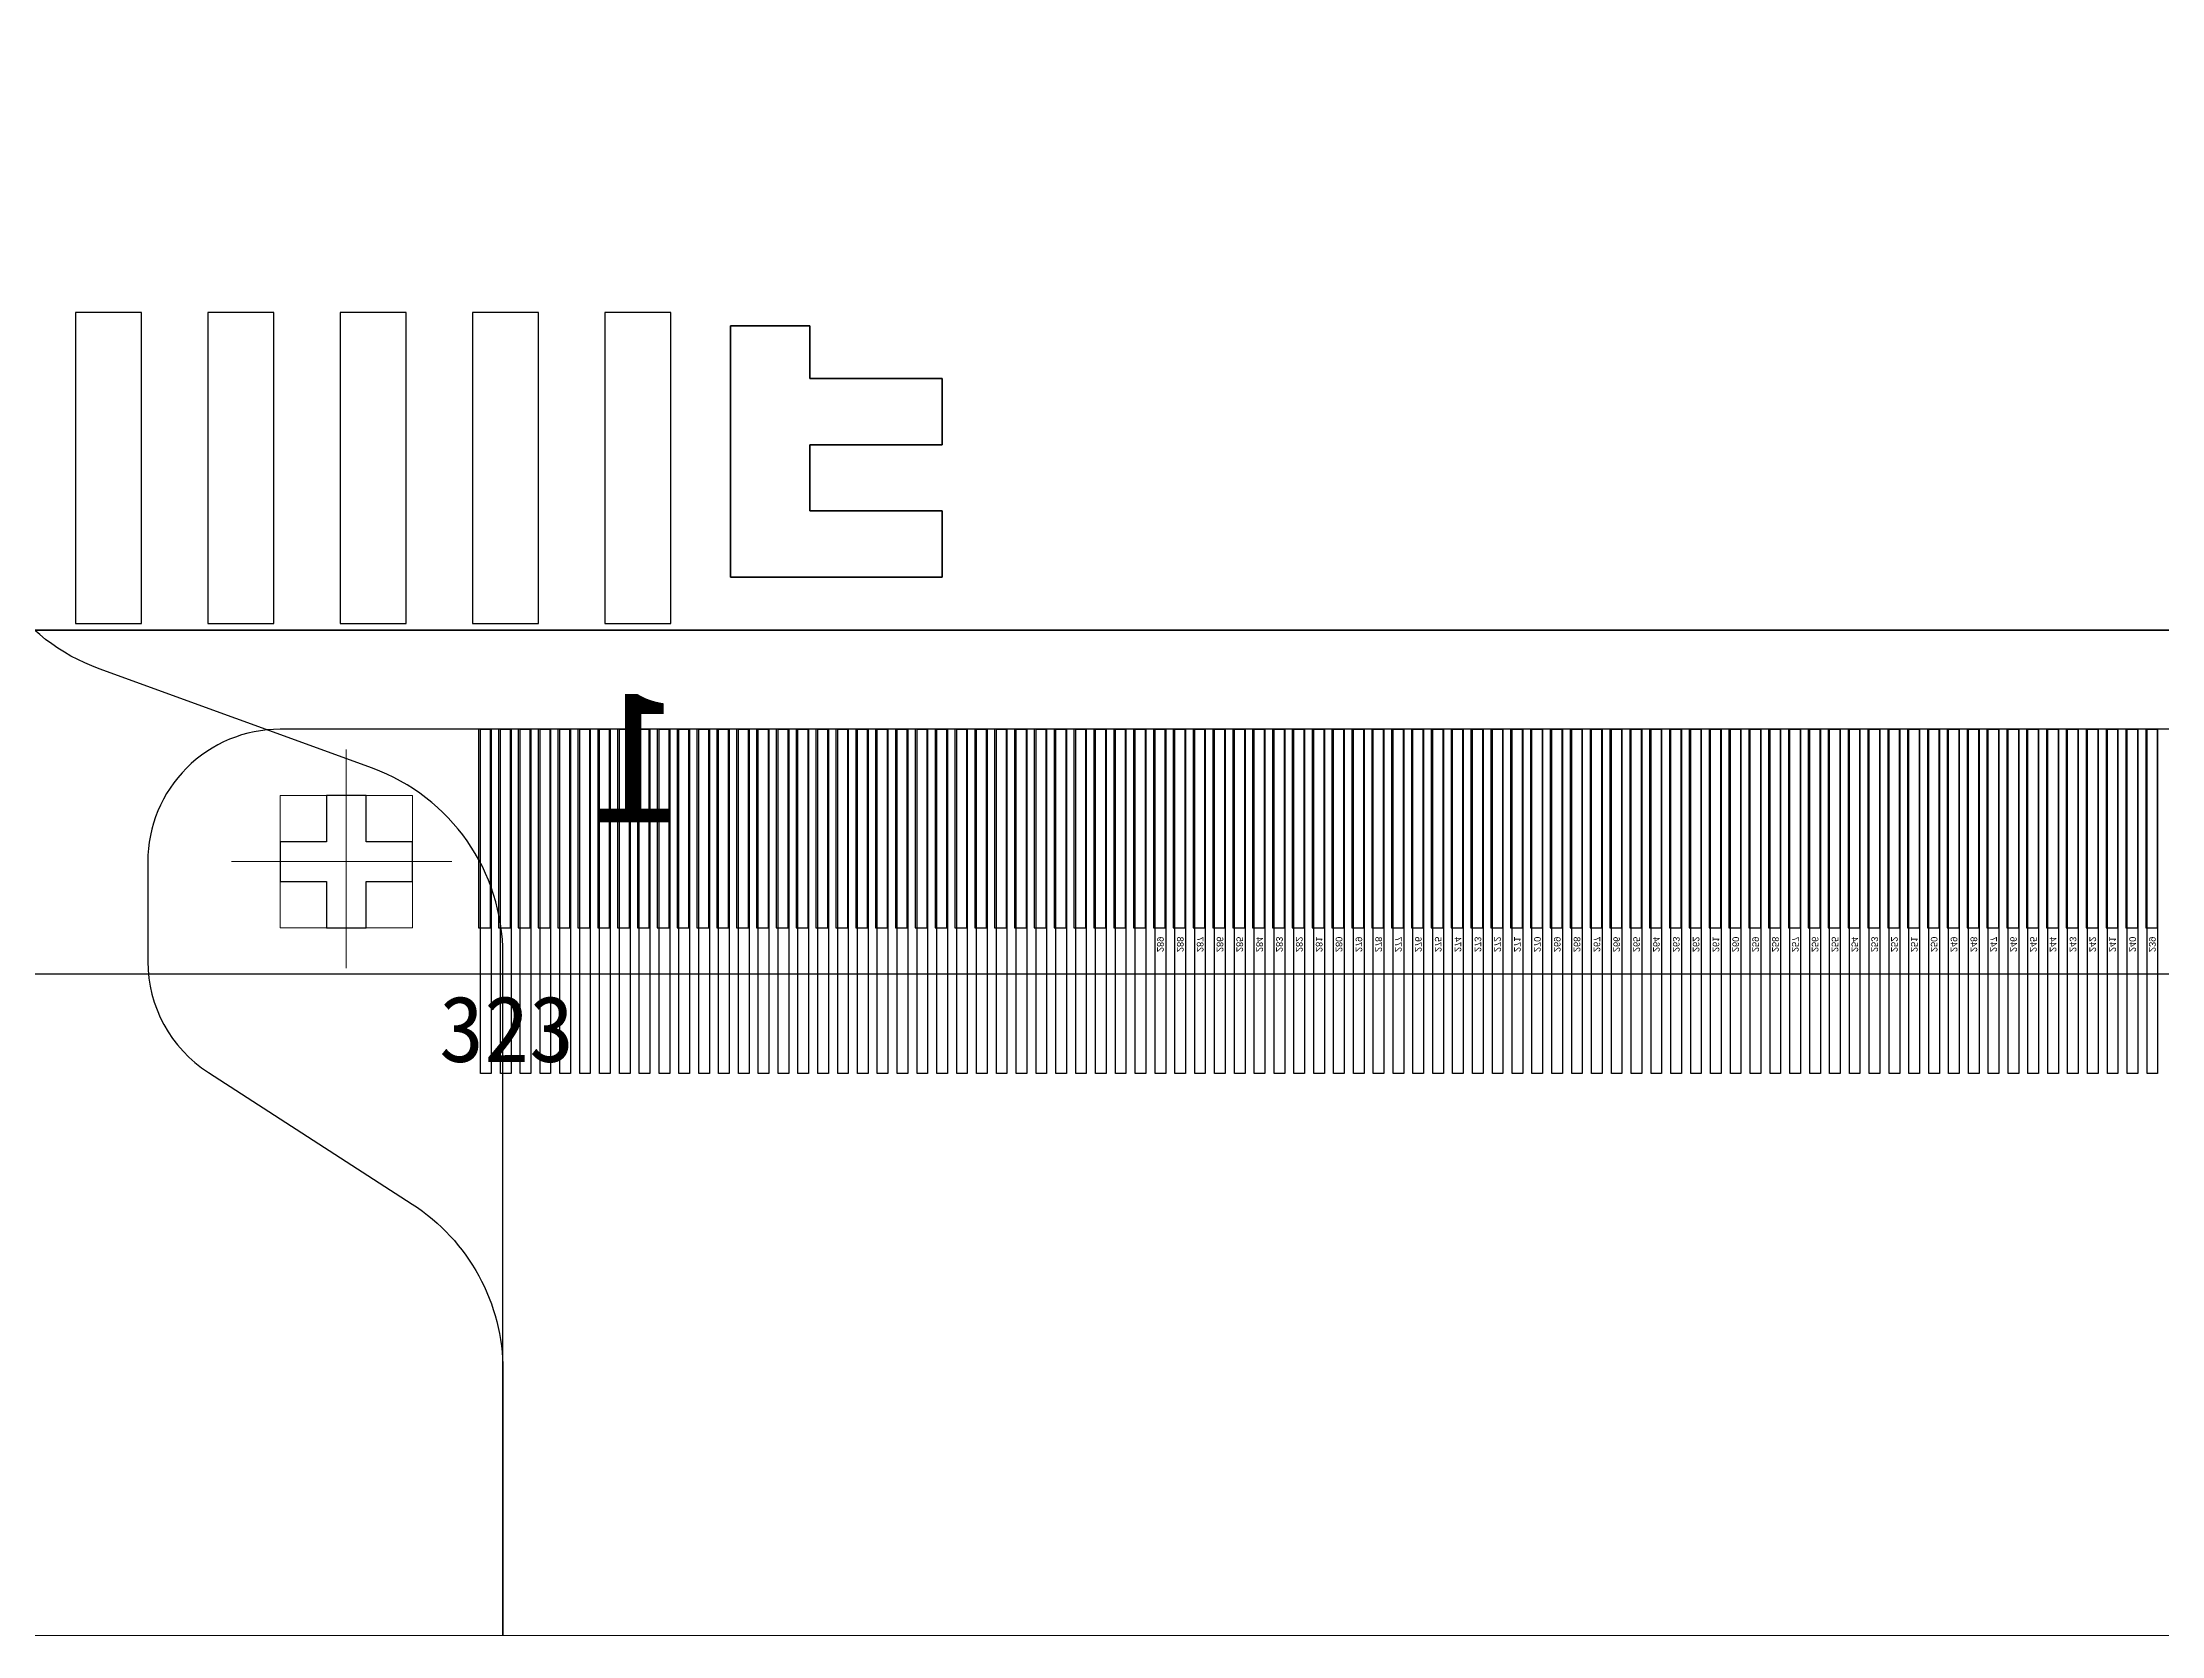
# Model space of a CAD drawing. Header units: inches. Extents: x 1765 to 5217, y -1519 to 441.
# Drawn here: x 4182.187 to 4185.391, y -762.959 to -760.55 of the extents above; entities that cross this region are included whole.
import ezdxf
from ezdxf.enums import TextEntityAlignment as Align

# ---------------------------------------------------------------- set-up
doc = ezdxf.new("R2010")
doc.units = ezdxf.units.IN
doc.header["$MEASUREMENT"] = 0
doc.layers.add('DIM', color=3, linetype='Continuous', lineweight=15)
doc.layers.add('尺寸标注', color=7, linetype='Continuous', lineweight=0)
doc.styles.add('MBC_Arial_Font', font='arial.ttf', dxfattribs={"width": 0.8})

# ---------------------------------------------------------------- blocks, each defined once
blk = doc.blocks.new('mark')
at = {"layer": '尺寸标注', "color": 1}
for p, q in [((3641.1385, 1398.7947), (3641.1385, 1398.4644)), ((3640.9791, 1398.6255), (3641.3121, 1398.6255))]:
    blk.add_line(p, q, dxfattribs=at)
at = {"layer": '尺寸标注', "color": 2}
for points in [[(3641.0385, 1398.7255), (3641.1085, 1398.7255), (3641.1085, 1398.6555), (3641.0385, 1398.6555)], [(3641.1685, 1398.7255), (3641.2385, 1398.7255), (3641.2385, 1398.6555), (3641.1685, 1398.6555)], [(3641.0385, 1398.5955), (3641.1085, 1398.5955), (3641.1085, 1398.5255), (3641.0385, 1398.5255)], [(3641.1685, 1398.5955), (3641.2385, 1398.5955), (3641.2385, 1398.5255), (3641.1685, 1398.5255)]]:
    blk.add_lwpolyline(points, close=True, dxfattribs=at)

msp = doc.modelspace()

# ---------------------------------------------------------------- linework, layer by layer
msp.add_lwpolyline([(4205.0793, -727.2435), (4205.0793, -752.9585, -0.414214), (4196.0793, -761.9585), (4179.2923, -761.9585, -0.414214), (4170.2923, -752.9585), (4170.2923, -727.2435, -0.414214), (4178.7123, -718.8235), (4196.6593, -718.8235, -0.414214)], format="xyb", close=True)
at = {"color": 2}
msp.add_lwpolyline([(4205.0793, -727.2435), (4205.0793, -752.9585, -0.414214), (4196.0793, -761.9585), (4179.2923, -761.9585, -0.414214), (4170.2923, -752.9585), (4170.2923, -727.2435, -0.414214), (4178.7123, -718.8235), (4196.6593, -718.8235, -0.414214)], format="xyb", close=True, dxfattribs=at)
for points in [[(4182.8837, -762.9585), (4182.8837, -761.9294, 0.315299), (4182.6863, -761.6475), (4182.2732, -761.4971, -0.315299), (4182.0758, -761.2152), (4182.0758, -757.8079, 0.263643), (4181.93, -757.5505), (4180.5381, -756.7168, -0.263643), (4180.4408, -756.5452), (4180.4408, -754.4512, -0.414214), (4180.6408, -754.2512), (4194.7308, -754.2512, -0.414214), (4194.9308, -754.4512), (4194.9308, -756.5452, -0.263643), (4194.8336, -756.7168), (4193.4417, -757.5505, 0.263643), (4193.2958, -757.8079), (4193.2958, -761.2152, -0.315299), (4193.0984, -761.4971), (4192.6854, -761.6475, 0.315299), (4192.488, -761.9294), (4192.488, -762.9585)], [(4192.488, -762.9585), (4192.488, -762.5582, -0.254671), (4192.6253, -762.3062), (4192.9333, -762.1073, 0.254671), (4193.0248, -761.9393), (4193.0248, -761.7885, 0.414214), (4192.8248, -761.5885), (4182.5468, -761.5885, 0.414214), (4182.3468, -761.7885), (4182.3468, -761.9393, 0.254671), (4182.4384, -762.1073), (4182.7464, -762.3062, -0.254671), (4182.8837, -762.5582), (4182.8837, -762.9585)]]:
    msp.add_lwpolyline(points, format="xyb")
for points in [[(4182.3374, -760.9585), (4182.2374, -760.9585), (4182.2374, -761.4285), (4182.3374, -761.4285)], [(4182.3374, -760.9585), (4182.2374, -760.9585), (4182.2374, -761.4285), (4182.3374, -761.4285)], [(4182.5374, -760.9585), (4182.4374, -760.9585), (4182.4374, -761.4285), (4182.5374, -761.4285)], [(4182.5374, -760.9585), (4182.4374, -760.9585), (4182.4374, -761.4285), (4182.5374, -761.4285)], [(4182.7374, -760.9585), (4182.6374, -760.9585), (4182.6374, -761.4285), (4182.7374, -761.4285)], [(4182.7374, -760.9585), (4182.6374, -760.9585), (4182.6374, -761.4285), (4182.7374, -761.4285)], [(4182.9374, -760.9585), (4182.8374, -760.9585), (4182.8374, -761.4285), (4182.9374, -761.4285)], [(4182.9374, -760.9585), (4182.8374, -760.9585), (4182.8374, -761.4285), (4182.9374, -761.4285)], [(4183.1374, -760.9585), (4183.0374, -760.9585), (4183.0374, -761.4285), (4183.1374, -761.4285)], [(4183.1374, -760.9585), (4183.0374, -760.9585), (4183.0374, -761.4285), (4183.1374, -761.4285)], [(4183.2274, -760.9785), (4183.2274, -761.3585), (4183.5474, -761.3585), (4183.5474, -761.2585), (4183.3474, -761.2585), (4183.3474, -761.1585), (4183.5474, -761.1585), (4183.5474, -761.0585), (4183.3474, -761.0585), (4183.3474, -760.9785), (4183.2274, -760.9785), (4183.3474, -760.9785), (4183.3474, -761.0585), (4183.5474, -761.0585), (4183.5474, -761.1585), (4183.3474, -761.1585), (4183.3474, -761.2585), (4183.5474, -761.2585), (4183.5474, -761.3585), (4183.2274, -761.3585)], [(4176.2774, -761.4385), (4199.0942, -761.4385)], [(4182.6768, -761.6885), (4182.6168, -761.6885), (4182.6168, -761.7585), (4182.5468, -761.7585), (4182.5468, -761.8185), (4182.6168, -761.8185), (4182.6168, -761.8885), (4182.6768, -761.8885), (4182.6768, -761.8185), (4182.7468, -761.8185), (4182.7468, -761.7585), (4182.6768, -761.7585)]]:
    msp.add_lwpolyline(points, close=True)
at = {"color": 3}
for points in [[(4182.8648, -761.5885), (4182.8468, -761.5885), (4182.8468, -761.8885), (4182.8648, -761.8885)], [(4182.8648, -761.5885), (4182.8468, -761.5885), (4182.8468, -761.8885), (4182.8648, -761.8885)], [(4182.8948, -761.5885), (4182.8768, -761.5885), (4182.8768, -761.8885), (4182.8948, -761.8885)], [(4182.8948, -761.5885), (4182.8768, -761.5885), (4182.8768, -761.8885), (4182.8948, -761.8885)], [(4182.9248, -761.5885), (4182.9068, -761.5885), (4182.9068, -761.8885), (4182.9248, -761.8885)], [(4182.9248, -761.5885), (4182.9068, -761.5885), (4182.9068, -761.8885), (4182.9248, -761.8885)], [(4182.9548, -761.5885), (4182.9368, -761.5885), (4182.9368, -761.8885), (4182.9548, -761.8885)], [(4182.9548, -761.5885), (4182.9368, -761.5885), (4182.9368, -761.8885), (4182.9548, -761.8885)], [(4182.9848, -761.5885), (4182.9668, -761.5885), (4182.9668, -761.8885), (4182.9848, -761.8885)], [(4182.9848, -761.5885), (4182.9668, -761.5885), (4182.9668, -761.8885), (4182.9848, -761.8885)], [(4183.0148, -761.5885), (4182.9968, -761.5885), (4182.9968, -761.8885), (4183.0148, -761.8885)], [(4183.0148, -761.5885), (4182.9968, -761.5885), (4182.9968, -761.8885), (4183.0148, -761.8885)]]:
    msp.add_lwpolyline(points, close=True, dxfattribs=at)
at = {"color": 0}
for points in [[(4182.8498, -761.5885), (4182.8658, -761.5885), (4182.8658, -762.109), (4182.8498, -762.109)], [(4182.8798, -761.5885), (4182.8958, -761.5885), (4182.8958, -762.109), (4182.8798, -762.109)], [(4182.9097, -761.5885), (4182.9257, -761.5885), (4182.9257, -762.109), (4182.9097, -762.109)], [(4182.9397, -761.5885), (4182.9557, -761.5885), (4182.9557, -762.109), (4182.9397, -762.109)], [(4182.9697, -761.5885), (4182.9857, -761.5885), (4182.9857, -762.109), (4182.9697, -762.109)], [(4182.9997, -761.5885), (4183.0157, -761.5885), (4183.0157, -762.109), (4182.9997, -762.109)], [(4183.0297, -761.5885), (4183.0457, -761.5885), (4183.0457, -762.109), (4183.0297, -762.109)], [(4183.0597, -761.5885), (4183.0757, -761.5885), (4183.0757, -762.109), (4183.0597, -762.109)], [(4183.0897, -761.5885), (4183.1057, -761.5885), (4183.1057, -762.109), (4183.0897, -762.109)], [(4183.1197, -761.5885), (4183.1357, -761.5885), (4183.1357, -762.109), (4183.1197, -762.109)], [(4183.1497, -761.5885), (4183.1657, -761.5885), (4183.1657, -762.109), (4183.1497, -762.109)], [(4183.1796, -761.5885), (4183.1956, -761.5885), (4183.1956, -762.109), (4183.1796, -762.109)], [(4183.2096, -761.5885), (4183.2256, -761.5885), (4183.2256, -762.109), (4183.2096, -762.109)], [(4183.2396, -761.5885), (4183.2556, -761.5885), (4183.2556, -762.109), (4183.2396, -762.109)], [(4183.2696, -761.5885), (4183.2856, -761.5885), (4183.2856, -762.109), (4183.2696, -762.109)], [(4183.2996, -761.5885), (4183.3156, -761.5885), (4183.3156, -762.109), (4183.2996, -762.109)], [(4183.3296, -761.5885), (4183.3456, -761.5885), (4183.3456, -762.109), (4183.3296, -762.109)], [(4183.3596, -761.5885), (4183.3756, -761.5885), (4183.3756, -762.109), (4183.3596, -762.109)], [(4183.3896, -761.5885), (4183.4056, -761.5885), (4183.4056, -762.109), (4183.3896, -762.109)], [(4183.4195, -761.5885), (4183.4355, -761.5885), (4183.4355, -762.109), (4183.4195, -762.109)], [(4183.4495, -761.5885), (4183.4655, -761.5885), (4183.4655, -762.109), (4183.4495, -762.109)], [(4183.4795, -761.5885), (4183.4955, -761.5885), (4183.4955, -762.109), (4183.4795, -762.109)], [(4183.5095, -761.5885), (4183.5255, -761.5885), (4183.5255, -762.109), (4183.5095, -762.109)], [(4183.5395, -761.5885), (4183.5555, -761.5885), (4183.5555, -762.109), (4183.5395, -762.109)], [(4183.5695, -761.5885), (4183.5855, -761.5885), (4183.5855, -762.109), (4183.5695, -762.109)], [(4183.5995, -761.5885), (4183.6155, -761.5885), (4183.6155, -762.109), (4183.5995, -762.109)], [(4183.6295, -761.5885), (4183.6455, -761.5885), (4183.6455, -762.109), (4183.6295, -762.109)], [(4183.6594, -761.5885), (4183.6754, -761.5885), (4183.6754, -762.109), (4183.6594, -762.109)], [(4183.6894, -761.5885), (4183.7054, -761.5885), (4183.7054, -762.109), (4183.6894, -762.109)], [(4183.7194, -761.5885), (4183.7354, -761.5885), (4183.7354, -762.109), (4183.7194, -762.109)], [(4183.7494, -761.5885), (4183.7654, -761.5885), (4183.7654, -762.109), (4183.7494, -762.109)], [(4183.7794, -761.5885), (4183.7954, -761.5885), (4183.7954, -762.109), (4183.7794, -762.109)], [(4183.8094, -761.5885), (4183.8254, -761.5885), (4183.8254, -762.109), (4183.8094, -762.109)], [(4183.8394, -761.5885), (4183.8554, -761.5885), (4183.8554, -762.109), (4183.8394, -762.109)], [(4183.8694, -761.5885), (4183.8854, -761.5885), (4183.8854, -762.109), (4183.8694, -762.109)], [(4183.8994, -761.5885), (4183.9154, -761.5885), (4183.9154, -762.109), (4183.8994, -762.109)], [(4183.9293, -761.5885), (4183.9453, -761.5885), (4183.9453, -762.109), (4183.9293, -762.109)], [(4183.9593, -761.5885), (4183.9753, -761.5885), (4183.9753, -762.109), (4183.9593, -762.109)], [(4183.9893, -761.5885), (4184.0053, -761.5885), (4184.0053, -762.109), (4183.9893, -762.109)], [(4184.0193, -761.5885), (4184.0353, -761.5885), (4184.0353, -762.109), (4184.0193, -762.109)], [(4184.0493, -761.5885), (4184.0653, -761.5885), (4184.0653, -762.109), (4184.0493, -762.109)], [(4184.0793, -761.5885), (4184.0953, -761.5885), (4184.0953, -762.109), (4184.0793, -762.109)], [(4184.1093, -761.5885), (4184.1253, -761.5885), (4184.1253, -762.109), (4184.1093, -762.109)], [(4184.1393, -761.5885), (4184.1553, -761.5885), (4184.1553, -762.109), (4184.1393, -762.109)], [(4184.1692, -761.5885), (4184.1852, -761.5885), (4184.1852, -762.109), (4184.1692, -762.109)], [(4184.1992, -761.5885), (4184.2152, -761.5885), (4184.2152, -762.109), (4184.1992, -762.109)], [(4184.2292, -761.5885), (4184.2452, -761.5885), (4184.2452, -762.109), (4184.2292, -762.109)], [(4184.2592, -761.5885), (4184.2752, -761.5885), (4184.2752, -762.109), (4184.2592, -762.109)], [(4184.2892, -761.5885), (4184.3052, -761.5885), (4184.3052, -762.109), (4184.2892, -762.109)], [(4184.3192, -761.5885), (4184.3352, -761.5885), (4184.3352, -762.109), (4184.3192, -762.109)], [(4184.3492, -761.5885), (4184.3652, -761.5885), (4184.3652, -762.109), (4184.3492, -762.109)], [(4184.3792, -761.5885), (4184.3952, -761.5885), (4184.3952, -762.109), (4184.3792, -762.109)], [(4184.4091, -761.5885), (4184.4251, -761.5885), (4184.4251, -762.109), (4184.4091, -762.109)], [(4184.4391, -761.5885), (4184.4551, -761.5885), (4184.4551, -762.109), (4184.4391, -762.109)], [(4184.4691, -761.5885), (4184.4851, -761.5885), (4184.4851, -762.109), (4184.4691, -762.109)], [(4184.4991, -761.5885), (4184.5151, -761.5885), (4184.5151, -762.109), (4184.4991, -762.109)], [(4184.5291, -761.5885), (4184.5451, -761.5885), (4184.5451, -762.109), (4184.5291, -762.109)], [(4184.5591, -761.5885), (4184.5751, -761.5885), (4184.5751, -762.109), (4184.5591, -762.109)], [(4184.5891, -761.5885), (4184.6051, -761.5885), (4184.6051, -762.109), (4184.5891, -762.109)], [(4184.6191, -761.5885), (4184.6351, -761.5885), (4184.6351, -762.109), (4184.6191, -762.109)], [(4184.6491, -761.5885), (4184.6651, -761.5885), (4184.6651, -762.109), (4184.6491, -762.109)], [(4184.679, -761.5885), (4184.695, -761.5885), (4184.695, -762.109), (4184.679, -762.109)], [(4184.709, -761.5885), (4184.725, -761.5885), (4184.725, -762.109), (4184.709, -762.109)], [(4184.739, -761.5885), (4184.755, -761.5885), (4184.755, -762.109), (4184.739, -762.109)], [(4184.769, -761.5885), (4184.785, -761.5885), (4184.785, -762.109), (4184.769, -762.109)], [(4184.799, -761.5885), (4184.815, -761.5885), (4184.815, -762.109), (4184.799, -762.109)], [(4184.829, -761.5885), (4184.845, -761.5885), (4184.845, -762.109), (4184.829, -762.109)], [(4184.859, -761.5885), (4184.875, -761.5885), (4184.875, -762.109), (4184.859, -762.109)], [(4184.889, -761.5885), (4184.905, -761.5885), (4184.905, -762.109), (4184.889, -762.109)], [(4184.9189, -761.5885), (4184.9349, -761.5885), (4184.9349, -762.109), (4184.9189, -762.109)], [(4184.9489, -761.5885), (4184.9649, -761.5885), (4184.9649, -762.109), (4184.9489, -762.109)], [(4184.9789, -761.5885), (4184.9949, -761.5885), (4184.9949, -762.109), (4184.9789, -762.109)], [(4185.0089, -761.5885), (4185.0249, -761.5885), (4185.0249, -762.109), (4185.0089, -762.109)], [(4185.0389, -761.5885), (4185.0549, -761.5885), (4185.0549, -762.109), (4185.0389, -762.109)], [(4185.0689, -761.5885), (4185.0849, -761.5885), (4185.0849, -762.109), (4185.0689, -762.109)], [(4185.0989, -761.5885), (4185.1149, -761.5885), (4185.1149, -762.109), (4185.0989, -762.109)], [(4185.1289, -761.5885), (4185.1449, -761.5885), (4185.1449, -762.109), (4185.1289, -762.109)], [(4185.1588, -761.5885), (4185.1748, -761.5885), (4185.1748, -762.109), (4185.1588, -762.109)], [(4185.1888, -761.5885), (4185.2048, -761.5885), (4185.2048, -762.109), (4185.1888, -762.109)], [(4185.2188, -761.5885), (4185.2348, -761.5885), (4185.2348, -762.109), (4185.2188, -762.109)], [(4185.2488, -761.5885), (4185.2648, -761.5885), (4185.2648, -762.109), (4185.2488, -762.109)], [(4185.2788, -761.5885), (4185.2948, -761.5885), (4185.2948, -762.109), (4185.2788, -762.109)], [(4185.3088, -761.5885), (4185.3248, -761.5885), (4185.3248, -762.109), (4185.3088, -762.109)], [(4185.3388, -761.5885), (4185.3548, -761.5885), (4185.3548, -762.109), (4185.3388, -762.109)], [(4185.3688, -761.5885), (4185.3848, -761.5885), (4185.3848, -762.109), (4185.3688, -762.109)]]:
    msp.add_lwpolyline(points, close=True, dxfattribs=at)
at = {"color": 2}
for points in [[(4183.0448, -761.5885), (4183.0268, -761.5885), (4183.0268, -761.8885), (4183.0448, -761.8885)], [(4183.0448, -761.5885), (4183.0268, -761.5885), (4183.0268, -761.8885), (4183.0448, -761.8885)], [(4183.0748, -761.5885), (4183.0568, -761.5885), (4183.0568, -761.8885), (4183.0748, -761.8885)], [(4183.0748, -761.5885), (4183.0568, -761.5885), (4183.0568, -761.8885), (4183.0748, -761.8885)], [(4183.1048, -761.5885), (4183.0868, -761.5885), (4183.0868, -761.8885), (4183.1048, -761.8885)], [(4183.1048, -761.5885), (4183.0868, -761.5885), (4183.0868, -761.8885), (4183.1048, -761.8885)], [(4183.1348, -761.5885), (4183.1168, -761.5885), (4183.1168, -761.8885), (4183.1348, -761.8885)], [(4183.1348, -761.5885), (4183.1168, -761.5885), (4183.1168, -761.8885), (4183.1348, -761.8885)], [(4183.1648, -761.5885), (4183.1468, -761.5885), (4183.1468, -761.8885), (4183.1648, -761.8885)], [(4183.1648, -761.5885), (4183.1468, -761.5885), (4183.1468, -761.8885), (4183.1648, -761.8885)], [(4183.1948, -761.5885), (4183.1768, -761.5885), (4183.1768, -761.8885), (4183.1948, -761.8885)], [(4183.1948, -761.5885), (4183.1768, -761.5885), (4183.1768, -761.8885), (4183.1948, -761.8885)], [(4183.2248, -761.5885), (4183.2068, -761.5885), (4183.2068, -761.8885), (4183.2248, -761.8885)], [(4183.2248, -761.5885), (4183.2068, -761.5885), (4183.2068, -761.8885), (4183.2248, -761.8885)], [(4183.2548, -761.5885), (4183.2368, -761.5885), (4183.2368, -761.8885), (4183.2548, -761.8885)], [(4183.2548, -761.5885), (4183.2368, -761.5885), (4183.2368, -761.8885), (4183.2548, -761.8885)], [(4183.2848, -761.5885), (4183.2668, -761.5885), (4183.2668, -761.8885), (4183.2848, -761.8885)], [(4183.2848, -761.5885), (4183.2668, -761.5885), (4183.2668, -761.8885), (4183.2848, -761.8885)], [(4183.3148, -761.5885), (4183.2968, -761.5885), (4183.2968, -761.8885), (4183.3148, -761.8885)], [(4183.3148, -761.5885), (4183.2968, -761.5885), (4183.2968, -761.8885), (4183.3148, -761.8885)], [(4183.3448, -761.5885), (4183.3268, -761.5885), (4183.3268, -761.8885), (4183.3448, -761.8885)], [(4183.3448, -761.5885), (4183.3268, -761.5885), (4183.3268, -761.8885), (4183.3448, -761.8885)], [(4183.3748, -761.5885), (4183.3568, -761.5885), (4183.3568, -761.8885), (4183.3748, -761.8885)], [(4183.3748, -761.5885), (4183.3568, -761.5885), (4183.3568, -761.8885), (4183.3748, -761.8885)], [(4183.4048, -761.5885), (4183.3868, -761.5885), (4183.3868, -761.8885), (4183.4048, -761.8885)], [(4183.4048, -761.5885), (4183.3868, -761.5885), (4183.3868, -761.8885), (4183.4048, -761.8885)], [(4183.4348, -761.5885), (4183.4168, -761.5885), (4183.4168, -761.8885), (4183.4348, -761.8885)], [(4183.4348, -761.5885), (4183.4168, -761.5885), (4183.4168, -761.8885), (4183.4348, -761.8885)], [(4183.4648, -761.5885), (4183.4468, -761.5885), (4183.4468, -761.8885), (4183.4648, -761.8885)], [(4183.4648, -761.5885), (4183.4468, -761.5885), (4183.4468, -761.8885), (4183.4648, -761.8885)], [(4183.4948, -761.5885), (4183.4768, -761.5885), (4183.4768, -761.8885), (4183.4948, -761.8885)], [(4183.4948, -761.5885), (4183.4768, -761.5885), (4183.4768, -761.8885), (4183.4948, -761.8885)], [(4183.5248, -761.5885), (4183.5068, -761.5885), (4183.5068, -761.8885), (4183.5248, -761.8885)], [(4183.5248, -761.5885), (4183.5068, -761.5885), (4183.5068, -761.8885), (4183.5248, -761.8885)], [(4183.5548, -761.5885), (4183.5368, -761.5885), (4183.5368, -761.8885), (4183.5548, -761.8885)], [(4183.5548, -761.5885), (4183.5368, -761.5885), (4183.5368, -761.8885), (4183.5548, -761.8885)], [(4183.5848, -761.5885), (4183.5668, -761.5885), (4183.5668, -761.8885), (4183.5848, -761.8885)], [(4183.5848, -761.5885), (4183.5668, -761.5885), (4183.5668, -761.8885), (4183.5848, -761.8885)], [(4183.6148, -761.5885), (4183.5968, -761.5885), (4183.5968, -761.8885), (4183.6148, -761.8885)], [(4183.6148, -761.5885), (4183.5968, -761.5885), (4183.5968, -761.8885), (4183.6148, -761.8885)], [(4183.6448, -761.5885), (4183.6268, -761.5885), (4183.6268, -761.8885), (4183.6448, -761.8885)], [(4183.6448, -761.5885), (4183.6268, -761.5885), (4183.6268, -761.8885), (4183.6448, -761.8885)], [(4183.6748, -761.5885), (4183.6568, -761.5885), (4183.6568, -761.8885), (4183.6748, -761.8885)], [(4183.6748, -761.5885), (4183.6568, -761.5885), (4183.6568, -761.8885), (4183.6748, -761.8885)], [(4183.7048, -761.5885), (4183.6868, -761.5885), (4183.6868, -761.8885), (4183.7048, -761.8885)], [(4183.7048, -761.5885), (4183.6868, -761.5885), (4183.6868, -761.8885), (4183.7048, -761.8885)], [(4183.7348, -761.5885), (4183.7168, -761.5885), (4183.7168, -761.8885), (4183.7348, -761.8885)], [(4183.7348, -761.5885), (4183.7168, -761.5885), (4183.7168, -761.8885), (4183.7348, -761.8885)], [(4183.7648, -761.5885), (4183.7468, -761.5885), (4183.7468, -761.8885), (4183.7648, -761.8885)], [(4183.7648, -761.5885), (4183.7468, -761.5885), (4183.7468, -761.8885), (4183.7648, -761.8885)], [(4183.7948, -761.5885), (4183.7768, -761.5885), (4183.7768, -761.8885), (4183.7948, -761.8885)], [(4183.7948, -761.5885), (4183.7768, -761.5885), (4183.7768, -761.8885), (4183.7948, -761.8885)], [(4183.8248, -761.5885), (4183.8068, -761.5885), (4183.8068, -761.8885), (4183.8248, -761.8885)], [(4183.8248, -761.5885), (4183.8068, -761.5885), (4183.8068, -761.8885), (4183.8248, -761.8885)], [(4183.8548, -761.5885), (4183.8368, -761.5885), (4183.8368, -761.8885), (4183.8548, -761.8885)], [(4183.8548, -761.5885), (4183.8368, -761.5885), (4183.8368, -761.8885), (4183.8548, -761.8885)], [(4183.8848, -761.5885), (4183.8668, -761.5885), (4183.8668, -761.8885), (4183.8848, -761.8885)], [(4183.8848, -761.5885), (4183.8668, -761.5885), (4183.8668, -761.8885), (4183.8848, -761.8885)], [(4183.9148, -761.5885), (4183.8968, -761.5885), (4183.8968, -761.8885), (4183.9148, -761.8885)], [(4183.9148, -761.5885), (4183.8968, -761.5885), (4183.8968, -761.8885), (4183.9148, -761.8885)], [(4183.9448, -761.5885), (4183.9268, -761.5885), (4183.9268, -761.8885), (4183.9448, -761.8885)], [(4183.9448, -761.5885), (4183.9268, -761.5885), (4183.9268, -761.8885), (4183.9448, -761.8885)], [(4183.9748, -761.5885), (4183.9568, -761.5885), (4183.9568, -761.8885), (4183.9748, -761.8885)], [(4183.9748, -761.5885), (4183.9568, -761.5885), (4183.9568, -761.8885), (4183.9748, -761.8885)], [(4184.0048, -761.5885), (4183.9868, -761.5885), (4183.9868, -761.8885), (4184.0048, -761.8885)], [(4184.0048, -761.5885), (4183.9868, -761.5885), (4183.9868, -761.8885), (4184.0048, -761.8885)], [(4184.0348, -761.5885), (4184.0168, -761.5885), (4184.0168, -761.8885), (4184.0348, -761.8885)], [(4184.0348, -761.5885), (4184.0168, -761.5885), (4184.0168, -761.8885), (4184.0348, -761.8885)], [(4184.0648, -761.5885), (4184.0468, -761.5885), (4184.0468, -761.8885), (4184.0648, -761.8885)], [(4184.0648, -761.5885), (4184.0468, -761.5885), (4184.0468, -761.8885), (4184.0648, -761.8885)], [(4184.0948, -761.5885), (4184.0768, -761.5885), (4184.0768, -761.8885), (4184.0948, -761.8885)], [(4184.0948, -761.5885), (4184.0768, -761.5885), (4184.0768, -761.8885), (4184.0948, -761.8885)], [(4184.1248, -761.5885), (4184.1068, -761.5885), (4184.1068, -761.8885), (4184.1248, -761.8885)], [(4184.1248, -761.5885), (4184.1068, -761.5885), (4184.1068, -761.8885), (4184.1248, -761.8885)], [(4184.1548, -761.5885), (4184.1368, -761.5885), (4184.1368, -761.8885), (4184.1548, -761.8885)], [(4184.1548, -761.5885), (4184.1368, -761.5885), (4184.1368, -761.8885), (4184.1548, -761.8885)], [(4184.1848, -761.5885), (4184.1668, -761.5885), (4184.1668, -761.8885), (4184.1848, -761.8885)], [(4184.1848, -761.5885), (4184.1668, -761.5885), (4184.1668, -761.8885), (4184.1848, -761.8885)], [(4184.2148, -761.5885), (4184.1968, -761.5885), (4184.1968, -761.8885), (4184.2148, -761.8885)], [(4184.2148, -761.5885), (4184.1968, -761.5885), (4184.1968, -761.8885), (4184.2148, -761.8885)], [(4184.2448, -761.5885), (4184.2268, -761.5885), (4184.2268, -761.8885), (4184.2448, -761.8885)], [(4184.2448, -761.5885), (4184.2268, -761.5885), (4184.2268, -761.8885), (4184.2448, -761.8885)], [(4184.2748, -761.5885), (4184.2568, -761.5885), (4184.2568, -761.8885), (4184.2748, -761.8885)], [(4184.2748, -761.5885), (4184.2568, -761.5885), (4184.2568, -761.8885), (4184.2748, -761.8885)], [(4184.3048, -761.5885), (4184.2868, -761.5885), (4184.2868, -761.8885), (4184.3048, -761.8885)], [(4184.3048, -761.5885), (4184.2868, -761.5885), (4184.2868, -761.8885), (4184.3048, -761.8885)], [(4184.3348, -761.5885), (4184.3168, -761.5885), (4184.3168, -761.8885), (4184.3348, -761.8885)], [(4184.3348, -761.5885), (4184.3168, -761.5885), (4184.3168, -761.8885), (4184.3348, -761.8885)], [(4184.3648, -761.5885), (4184.3468, -761.5885), (4184.3468, -761.8885), (4184.3648, -761.8885)], [(4184.3648, -761.5885), (4184.3468, -761.5885), (4184.3468, -761.8885), (4184.3648, -761.8885)], [(4184.3948, -761.5885), (4184.3768, -761.5885), (4184.3768, -761.8885), (4184.3948, -761.8885)], [(4184.3948, -761.5885), (4184.3768, -761.5885), (4184.3768, -761.8885), (4184.3948, -761.8885)], [(4184.4248, -761.5885), (4184.4068, -761.5885), (4184.4068, -761.8885), (4184.4248, -761.8885)], [(4184.4248, -761.5885), (4184.4068, -761.5885), (4184.4068, -761.8885), (4184.4248, -761.8885)], [(4184.4548, -761.5885), (4184.4368, -761.5885), (4184.4368, -761.8885), (4184.4548, -761.8885)], [(4184.4548, -761.5885), (4184.4368, -761.5885), (4184.4368, -761.8885), (4184.4548, -761.8885)], [(4184.4848, -761.5885), (4184.4668, -761.5885), (4184.4668, -761.8885), (4184.4848, -761.8885)], [(4184.4848, -761.5885), (4184.4668, -761.5885), (4184.4668, -761.8885), (4184.4848, -761.8885)], [(4184.5148, -761.5885), (4184.4968, -761.5885), (4184.4968, -761.8885), (4184.5148, -761.8885)], [(4184.5148, -761.5885), (4184.4968, -761.5885), (4184.4968, -761.8885), (4184.5148, -761.8885)], [(4184.5448, -761.5885), (4184.5268, -761.5885), (4184.5268, -761.8885), (4184.5448, -761.8885)], [(4184.5448, -761.5885), (4184.5268, -761.5885), (4184.5268, -761.8885), (4184.5448, -761.8885)], [(4184.5748, -761.5885), (4184.5568, -761.5885), (4184.5568, -761.8885), (4184.5748, -761.8885)], [(4184.5748, -761.5885), (4184.5568, -761.5885), (4184.5568, -761.8885), (4184.5748, -761.8885)], [(4184.6048, -761.5885), (4184.5868, -761.5885), (4184.5868, -761.8885), (4184.6048, -761.8885)], [(4184.6048, -761.5885), (4184.5868, -761.5885), (4184.5868, -761.8885), (4184.6048, -761.8885)], [(4184.6348, -761.5885), (4184.6168, -761.5885), (4184.6168, -761.8885), (4184.6348, -761.8885)], [(4184.6348, -761.5885), (4184.6168, -761.5885), (4184.6168, -761.8885), (4184.6348, -761.8885)], [(4184.6648, -761.5885), (4184.6468, -761.5885), (4184.6468, -761.8885), (4184.6648, -761.8885)], [(4184.6648, -761.5885), (4184.6468, -761.5885), (4184.6468, -761.8885), (4184.6648, -761.8885)], [(4184.6948, -761.5885), (4184.6768, -761.5885), (4184.6768, -761.8885), (4184.6948, -761.8885)], [(4184.6948, -761.5885), (4184.6768, -761.5885), (4184.6768, -761.8885), (4184.6948, -761.8885)], [(4184.7248, -761.5885), (4184.7068, -761.5885), (4184.7068, -761.8885), (4184.7248, -761.8885)], [(4184.7248, -761.5885), (4184.7068, -761.5885), (4184.7068, -761.8885), (4184.7248, -761.8885)], [(4184.7548, -761.5885), (4184.7368, -761.5885), (4184.7368, -761.8885), (4184.7548, -761.8885)], [(4184.7548, -761.5885), (4184.7368, -761.5885), (4184.7368, -761.8885), (4184.7548, -761.8885)], [(4184.7848, -761.5885), (4184.7668, -761.5885), (4184.7668, -761.8885), (4184.7848, -761.8885)], [(4184.7848, -761.5885), (4184.7668, -761.5885), (4184.7668, -761.8885), (4184.7848, -761.8885)], [(4184.8148, -761.5885), (4184.7968, -761.5885), (4184.7968, -761.8885), (4184.8148, -761.8885)], [(4184.8148, -761.5885), (4184.7968, -761.5885), (4184.7968, -761.8885), (4184.8148, -761.8885)], [(4184.8448, -761.5885), (4184.8268, -761.5885), (4184.8268, -761.8885), (4184.8448, -761.8885)], [(4184.8448, -761.5885), (4184.8268, -761.5885), (4184.8268, -761.8885), (4184.8448, -761.8885)], [(4184.8748, -761.5885), (4184.8568, -761.5885), (4184.8568, -761.8885), (4184.8748, -761.8885)], [(4184.8748, -761.5885), (4184.8568, -761.5885), (4184.8568, -761.8885), (4184.8748, -761.8885)], [(4184.9048, -761.5885), (4184.8868, -761.5885), (4184.8868, -761.8885), (4184.9048, -761.8885)], [(4184.9048, -761.5885), (4184.8868, -761.5885), (4184.8868, -761.8885), (4184.9048, -761.8885)], [(4184.9348, -761.5885), (4184.9168, -761.5885), (4184.9168, -761.8885), (4184.9348, -761.8885)], [(4184.9348, -761.5885), (4184.9168, -761.5885), (4184.9168, -761.8885), (4184.9348, -761.8885)], [(4184.9648, -761.5885), (4184.9468, -761.5885), (4184.9468, -761.8885), (4184.9648, -761.8885)], [(4184.9648, -761.5885), (4184.9468, -761.5885), (4184.9468, -761.8885), (4184.9648, -761.8885)], [(4184.9948, -761.5885), (4184.9768, -761.5885), (4184.9768, -761.8885), (4184.9948, -761.8885)], [(4184.9948, -761.5885), (4184.9768, -761.5885), (4184.9768, -761.8885), (4184.9948, -761.8885)], [(4185.0248, -761.5885), (4185.0068, -761.5885), (4185.0068, -761.8885), (4185.0248, -761.8885)], [(4185.0248, -761.5885), (4185.0068, -761.5885), (4185.0068, -761.8885), (4185.0248, -761.8885)], [(4185.0548, -761.5885), (4185.0368, -761.5885), (4185.0368, -761.8885), (4185.0548, -761.8885)], [(4185.0548, -761.5885), (4185.0368, -761.5885), (4185.0368, -761.8885), (4185.0548, -761.8885)], [(4185.0848, -761.5885), (4185.0668, -761.5885), (4185.0668, -761.8885), (4185.0848, -761.8885)], [(4185.0848, -761.5885), (4185.0668, -761.5885), (4185.0668, -761.8885), (4185.0848, -761.8885)], [(4185.1148, -761.5885), (4185.0968, -761.5885), (4185.0968, -761.8885), (4185.1148, -761.8885)], [(4185.1148, -761.5885), (4185.0968, -761.5885), (4185.0968, -761.8885), (4185.1148, -761.8885)], [(4185.1448, -761.5885), (4185.1268, -761.5885), (4185.1268, -761.8885), (4185.1448, -761.8885)], [(4185.1448, -761.5885), (4185.1268, -761.5885), (4185.1268, -761.8885), (4185.1448, -761.8885)], [(4185.1748, -761.5885), (4185.1568, -761.5885), (4185.1568, -761.8885), (4185.1748, -761.8885)], [(4185.1748, -761.5885), (4185.1568, -761.5885), (4185.1568, -761.8885), (4185.1748, -761.8885)], [(4185.2048, -761.5885), (4185.1868, -761.5885), (4185.1868, -761.8885), (4185.2048, -761.8885)], [(4185.2048, -761.5885), (4185.1868, -761.5885), (4185.1868, -761.8885), (4185.2048, -761.8885)], [(4185.2348, -761.5885), (4185.2168, -761.5885), (4185.2168, -761.8885), (4185.2348, -761.8885)], [(4185.2348, -761.5885), (4185.2168, -761.5885), (4185.2168, -761.8885), (4185.2348, -761.8885)], [(4185.2648, -761.5885), (4185.2468, -761.5885), (4185.2468, -761.8885), (4185.2648, -761.8885)], [(4185.2648, -761.5885), (4185.2468, -761.5885), (4185.2468, -761.8885), (4185.2648, -761.8885)], [(4185.2948, -761.5885), (4185.2768, -761.5885), (4185.2768, -761.8885), (4185.2948, -761.8885)], [(4185.2948, -761.5885), (4185.2768, -761.5885), (4185.2768, -761.8885), (4185.2948, -761.8885)], [(4185.3248, -761.5885), (4185.3068, -761.5885), (4185.3068, -761.8885), (4185.3248, -761.8885)], [(4185.3248, -761.5885), (4185.3068, -761.5885), (4185.3068, -761.8885), (4185.3248, -761.8885)], [(4185.3548, -761.5885), (4185.3368, -761.5885), (4185.3368, -761.8885), (4185.3548, -761.8885)], [(4185.3548, -761.5885), (4185.3368, -761.5885), (4185.3368, -761.8885), (4185.3548, -761.8885)], [(4185.3848, -761.5885), (4185.3668, -761.5885), (4185.3668, -761.8885), (4185.3848, -761.8885)], [(4185.3848, -761.5885), (4185.3668, -761.5885), (4185.3668, -761.8885), (4185.3848, -761.8885)]]:
    msp.add_lwpolyline(points, close=True, dxfattribs=at)
at = {"layer": 'DIM', "color": 3}
msp.add_line((4176.215, -762.9585), (4192.488, -762.9585), dxfattribs=at)

# ---------------------------------------------------------------- block references
at = {"extrusion": (0, 0, -1), "zscale": -1}
msp.add_blockref('mark', (-7823.7853, -2160.414), dxfattribs=at)
msp.add_blockref('mark', (-7823.7853, -2160.414), dxfattribs=at)

# ---------------------------------------------------------------- texts
at = {"color": 3, "style": 'MBC_Arial_Font', "text_generation_flag": 4}
for s, p in [('289', (4183.8775, -761.9137)), ('288', (4183.9075, -761.9137)), ('287', (4183.9375, -761.9137)), ('286', (4183.9675, -761.9137)), ('285', (4183.9974, -761.9137)), ('284', (4184.0274, -761.9137)), ('283', (4184.0574, -761.9137)), ('282', (4184.0874, -761.9137)), ('281', (4184.1174, -761.9137)), ('280', (4184.1474, -761.9137)), ('279', (4184.1774, -761.9137)), ('278', (4184.2074, -761.9137)), ('277', (4184.2372, -761.9137)), ('276', (4184.2673, -761.9137)), ('275', (4184.2973, -761.9137)), ('274', (4184.3271, -761.9137)), ('273', (4184.3573, -761.9137)), ('272', (4184.3871, -761.9137)), ('271', (4184.4171, -761.9137)), ('270', (4184.4473, -761.9137)), ('269', (4184.4773, -761.9137)), ('268', (4184.5072, -761.9137)), ('267', (4184.5372, -761.9137)), ('266', (4184.5672, -761.9137)), ('265', (4184.5972, -761.9137)), ('264', (4184.6272, -761.9137)), ('263', (4184.6572, -761.9137)), ('262', (4184.6872, -761.9137)), ('261', (4184.7172, -761.9137)), ('260', (4184.7471, -761.9137)), ('259', (4184.7771, -761.9137)), ('258', (4184.8071, -761.9137)), ('257', (4184.8371, -761.9137)), ('256', (4184.8671, -761.9137)), ('255', (4184.8971, -761.9137)), ('254', (4184.9271, -761.9137)), ('253', (4184.9571, -761.9137)), ('252', (4184.987, -761.9137)), ('251', (4185.017, -761.9137)), ('250', (4185.047, -761.9137)), ('249', (4185.077, -761.9137)), ('248', (4185.107, -761.9137)), ('247', (4185.1368, -761.9137)), ('246', (4185.167, -761.9137)), ('245', (4185.197, -761.9137)), ('244', (4185.2268, -761.9137)), ('243', (4185.2569, -761.9137)), ('242', (4185.2868, -761.9137)), ('241', (4185.3167, -761.9137)), ('240', (4185.3469, -761.9137)), ('239', (4185.3769, -761.9137))]:
    msp.add_text(s, height=0.01, rotation=90, dxfattribs=at).set_placement(p, align=Align.MIDDLE_CENTER)
at = {"extrusion": (0, 0, -1), "insert": (4183.1527, -761.5294), "char_height": 0.2, "width": 0.299109, "attachment_point": 1, "text_direction": (-1, 0, 0)}
msp.add_mtext('{\\fSimSun|b0|i0|c134|p2;1}', dxfattribs=at)
msp.add_mtext('{\\fSimSun|b0|i0|c134|p2;1}', dxfattribs=at)
at = {"insert": (4182.9912, -761.9914), "char_height": 0.1, "width": 0.149785, "attachment_point": 3}
msp.add_mtext('323', dxfattribs=at)
msp.add_mtext('323', dxfattribs=at)

doc.saveas('drawing.dxf')
